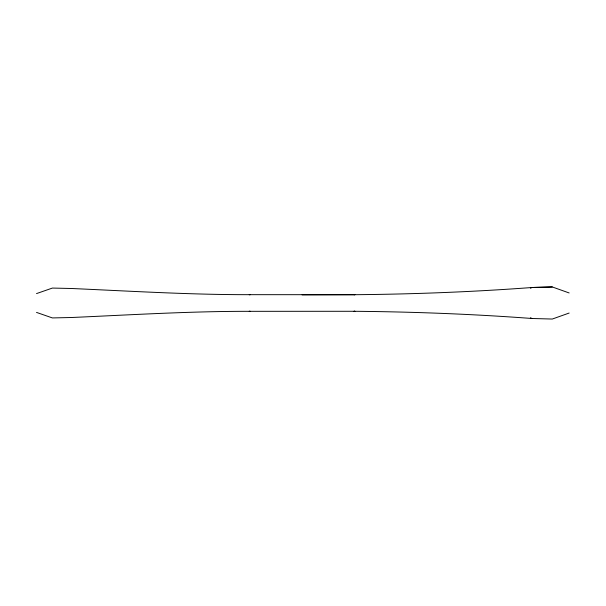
<?xml version="1.0" encoding="UTF-8"?>
<svg xmlns="http://www.w3.org/2000/svg" width="606" height="606" viewBox="0 0 606 606"><rect width="100%" height="100%" fill="white"/><g stroke="black" fill="none" stroke-linecap="round" stroke-linejoin="round"><path stroke-width="0.91" d="M530.402 288.214L532.106 287.502L552.301 286.956L569.148 292.956M569.148 313.044L552.301 319.044L532.106 318.498C472.832 314.075 413.413 311.81 353.987 311.287L354.949 311.287L249.24 311.325L250.202 311.325C190.481 311.211 130.873 314.878 71.243 317.514L52.374 317.93L36.519 312.408M36.519 293.592L52.374 288.07L71.243 288.486C130.873 291.122 190.481 294.789 250.202 294.675L249.24 294.675L354.949 294.713L302.091 294.857M532.106 287.502C472.832 291.925 413.413 294.19 353.987 294.713M534.015 287.418L552.301 286.956M530.402 317.786L532.106 318.498"/></g></svg>
